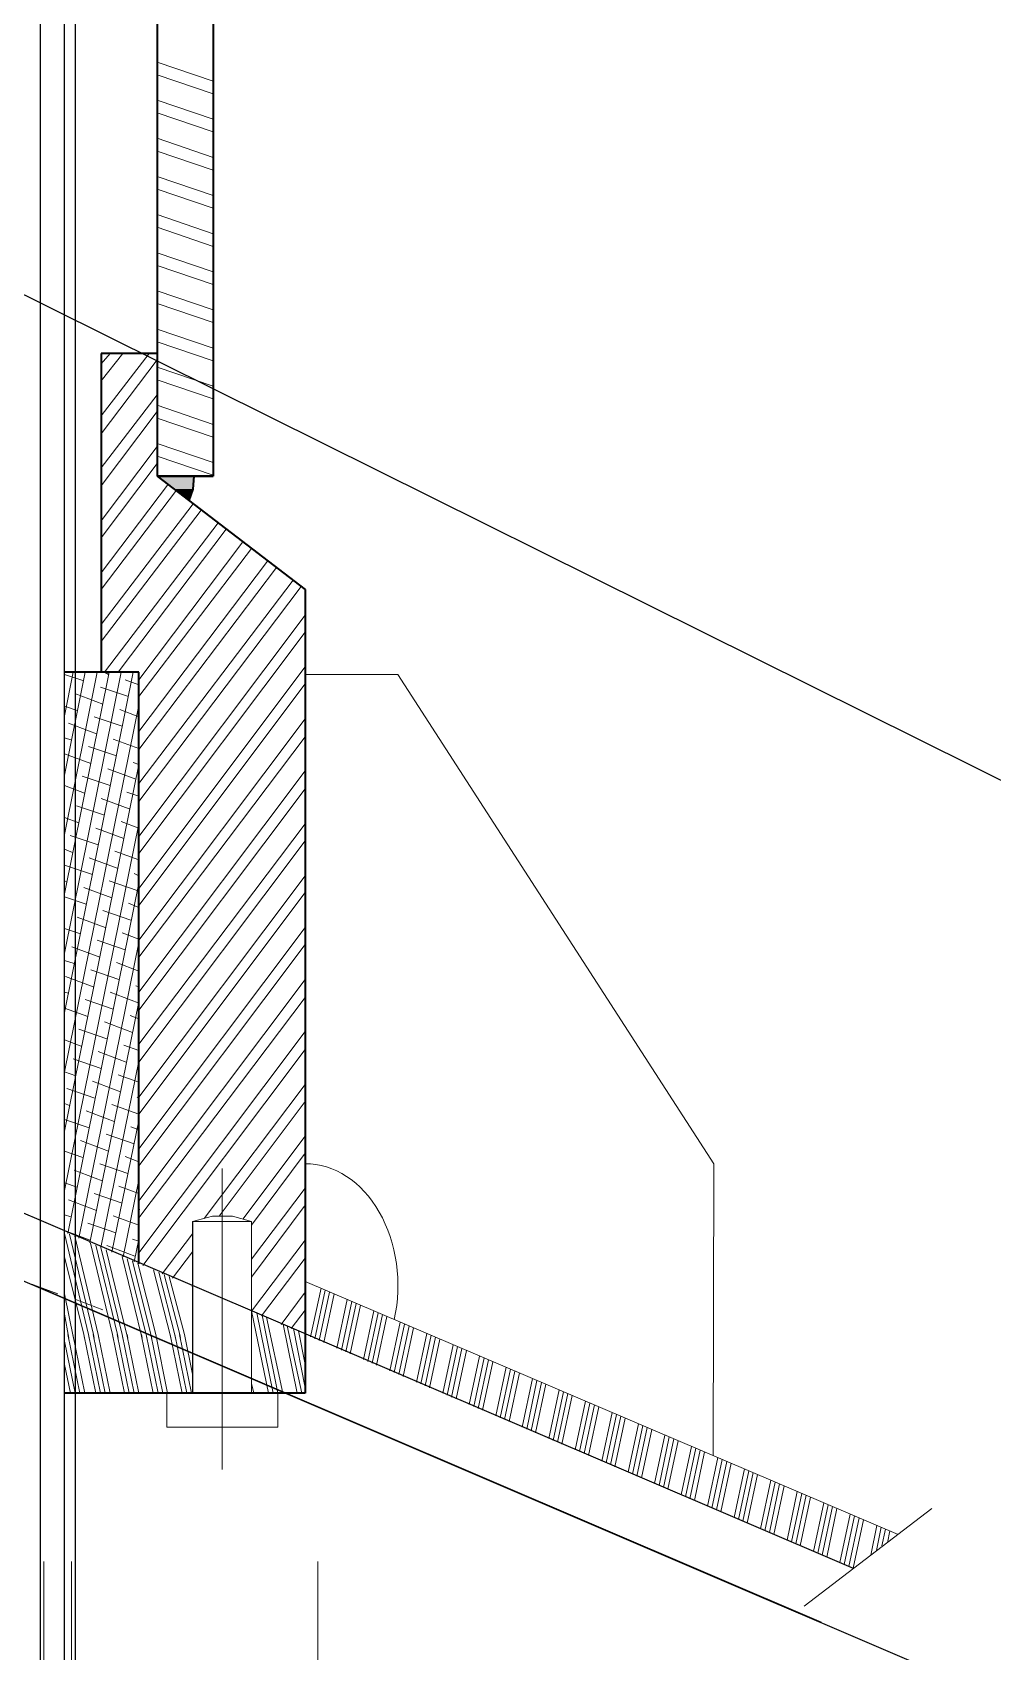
# Model space of a CAD drawing. Header units: inches. Extents: x 11 to 128, y 20 to 108.
# Drawn here: x 20.6713 to 20.8752, y 83.7979 to 84.1418 of the extents above; entities that cross this region are included whole.
import ezdxf

# ---------------------------------------------------------------- set-up
doc = ezdxf.new("R2010")
doc.units = ezdxf.units.IN
doc.header["$MEASUREMENT"] = 0
doc.linetypes.add('DASHEDX2', pattern=[1.5, 1, -0.5])
doc.linetypes.add('HIDDEN2', pattern=[0.1875, 0.125, -0.0625])
for name, color, linetype in [('1', 255, 'Continuous'), ('PDF3_Geometry', 7, 'Continuous'), ('PDF3_Solid Fills', 7, 'Continuous'), ('wl 2', 3, 'Continuous')]:
    doc.layers.add(name, color=color, linetype=linetype)

msp = doc.modelspace()

# ---------------------------------------------------------------- linework, layer by layer
at = {"linetype": 'ByBlock'}
for p, q in [((20.67815, 83.8873), (20.84557, 83.81558)), ((20.67815, 83.8873), (20.84557, 83.81558)), ((20.7053, 83.88923), (20.7053, 83.85278)), ((20.7053, 83.88923), (20.7053, 83.85278)), ((20.67133, 83.87587), (20.83875, 83.80415)), ((20.67133, 83.87587), (20.83875, 83.80415))]:
    msp.add_line(p, q, dxfattribs=at)
msp.add_open_spline([(18.80527, 84.67695), (20.02879, 84.15716), (22.00001, 83.28056), (26.13586, 81.6811), (29.86669, 80.9072), (34.92488, 80.9072), (38.64477, 80.92251), (41.12414, 80.90707)], degree=3, knots=[0, 0, 0, 0, 3.550687, 7.088547, 10.454406, 13.763203, 20.376363, 20.376363, 20.376363, 20.376363])
msp.add_open_spline([(18.80527, 84.67695), (20.02879, 84.15716), (22.00001, 83.28056), (26.13586, 81.6811), (29.86669, 80.9072), (34.92488, 80.9072), (38.64477, 80.92251), (41.12414, 80.90707)], degree=3, knots=[0, 0, 0, 0, 3.550687, 7.088547, 10.454406, 13.763203, 20.376363, 20.376363, 20.376363, 20.376363])
at = {"layer": '1', "linetype": 'ByBlock'}
for p, q in [((20.67303, 81.14277), (20.67303, 85.26631)), ((20.68045, 81.11194), (20.68045, 85.23548)), ((20.67303, 81.14265), (20.67304, 85.03704)), ((20.67815, 81.11975), (20.67816, 85.01414)), ((20.67303, 81.14277), (20.67303, 84.55741)), ((20.67815, 81.11986), (20.67815, 84.53451))]:
    msp.add_line(p, q, dxfattribs=at)
at = {"layer": '1', "linetype": 'ByBlock', "lineweight": 18}
for p, q in [((20.67815, 83.78418), (20.67815, 84.14808)), ((20.67815, 83.78418), (20.67815, 84.14808)), ((20.67303, 83.83637), (20.67303, 83.49844)), ((20.67303, 83.83637), (20.67303, 83.49844)), ((20.67815, 83.80164), (20.67815, 83.82359)), ((20.67815, 83.80163), (20.67815, 83.82358)), ((20.67374, 83.52214), (20.67374, 83.81704)), ((20.67374, 83.52214), (20.67374, 83.81704)), ((20.67965, 83.81704), (20.67965, 83.52214)), ((20.67965, 83.81704), (20.67965, 83.52214)), ((20.73194, 83.81704), (20.73194, 83.52214)), ((20.73194, 83.81704), (20.73194, 83.52214)), ((20.67815, 83.81346), (20.67815, 83.47553)), ((20.67815, 83.81346), (20.67815, 83.47553))]:
    msp.add_line(p, q, dxfattribs=at)
at = {"layer": '1', "linetype": 'HIDDEN2'}
for p, q in [((20.67303, 83.47101), (20.67303, 83.84649)), ((20.67303, 83.47101), (20.67303, 83.84649)), ((20.67815, 83.44811), (20.67815, 83.82359)), ((20.67815, 83.44811), (20.67815, 83.82358))]:
    msp.add_line(p, q, dxfattribs=at)
at = {"layer": 'PDF3_Geometry', "linetype": 'ByBlock', "lineweight": 35}
for p, q in [((20.69784, 84.18858), (20.69784, 84.0475)), ((20.69784, 84.18858), (20.69784, 84.0475)), ((20.70972, 84.1771), (20.70972, 84.0475)), ((20.70972, 84.1771), (20.70972, 84.0475)), ((20.69784, 84.0736), (20.68595, 84.0736)), ((20.68595, 84.0736), (20.68595, 84.00588)), ((20.69784, 84.0736), (20.68595, 84.0736)), ((20.68595, 84.0736), (20.68595, 84.00588)), ((20.69784, 84.0475), (20.72923, 84.02343)), ((20.70972, 84.0475), (20.69784, 84.0475)), ((20.69784, 84.0475), (20.70972, 84.0475)), ((20.69784, 84.0475), (20.72923, 84.02343)), ((20.70972, 84.0475), (20.69784, 84.0475)), ((20.69784, 84.0475), (20.70972, 84.0475)), ((20.70462, 84.04233), (20.70547, 84.0448)), ((20.70462, 84.04233), (20.70547, 84.0448)), ((20.70547, 84.0448), (20.70564, 84.0475)), ((20.70547, 84.0448), (20.70564, 84.0475)), ((20.72923, 84.02343), (20.72923, 83.85278)), ((20.72923, 84.02343), (20.72923, 83.85278)), ((20.69393, 84.00588), (20.67815, 84.00588)), ((20.69393, 84.00588), (20.67815, 84.00588)), ((20.69393, 83.88027), (20.69393, 84.00588)), ((20.69393, 83.88027), (20.69393, 84.00588)), ((20.72923, 83.85278), (20.67803, 83.85278)), ((20.72923, 83.85278), (20.67803, 83.85278))]:
    msp.add_line(p, q, dxfattribs=at)
at = {"layer": 'PDF3_Geometry', "linetype": 'ByBlock', "lineweight": 18}
for p, q in [((20.69784, 84.13548), (20.70972, 84.13143)), ((20.69784, 84.13548), (20.70972, 84.13143)), ((20.69784, 84.13278), (20.70972, 84.12873)), ((20.69784, 84.13278), (20.70972, 84.12873)), ((20.69784, 84.12738), (20.70972, 84.12333)), ((20.69784, 84.12738), (20.70972, 84.12333)), ((20.69784, 84.12468), (20.70972, 84.12063)), ((20.69784, 84.12468), (20.70972, 84.12063)), ((20.69784, 84.10803), (20.69784, 84.12378)), ((20.69784, 84.10803), (20.69784, 84.12378)), ((20.69784, 84.11928), (20.70972, 84.11523)), ((20.69784, 84.11928), (20.70972, 84.11523)), ((20.69784, 84.11658), (20.70972, 84.11253)), ((20.69784, 84.11658), (20.70972, 84.11253)), ((20.69784, 84.11118), (20.70972, 84.10713)), ((20.69784, 84.11118), (20.70972, 84.10713)), ((20.69784, 84.10848), (20.70972, 84.10443)), ((20.69784, 84.10848), (20.70972, 84.10443)), ((20.69784, 84.10308), (20.70972, 84.09903)), ((20.69784, 84.10308), (20.70972, 84.09903)), ((20.69784, 84.10038), (20.70972, 84.09633)), ((20.69784, 84.10038), (20.70972, 84.09633)), ((20.69784, 84.09498), (20.70972, 84.09093)), ((20.69784, 84.09498), (20.70972, 84.09093)), ((20.69784, 84.09228), (20.70972, 84.08823)), ((20.69784, 84.09228), (20.70972, 84.08823)), ((20.69784, 84.08688), (20.70972, 84.08283)), ((20.69784, 84.08688), (20.70972, 84.08283)), ((20.69784, 84.08418), (20.70972, 84.08013)), ((20.69784, 84.08418), (20.70972, 84.08013)), ((20.69784, 84.07878), (20.70972, 84.07473)), ((20.69784, 84.07878), (20.70972, 84.07473)), ((20.69784, 84.07608), (20.70972, 84.07203)), ((20.69784, 84.07608), (20.70972, 84.07203)), ((20.68595, 84.07135), (20.68782, 84.0736)), ((20.68595, 84.06033), (20.69614, 84.0736)), ((20.68595, 84.06775), (20.69054, 84.0736)), ((20.68595, 84.07135), (20.68782, 84.0736)), ((20.68595, 84.06033), (20.69614, 84.0736)), ((20.68595, 84.06775), (20.69054, 84.0736)), ((20.68595, 84.0565), (20.69784, 84.07225)), ((20.68595, 84.0565), (20.69784, 84.07225)), ((20.69784, 84.07068), (20.70972, 84.06663)), ((20.69784, 84.07068), (20.70972, 84.06663)), ((20.69784, 84.06798), (20.70972, 84.06393)), ((20.69784, 84.06798), (20.70972, 84.06393)), ((20.68595, 84.0493), (20.69784, 84.06483)), ((20.68595, 84.0493), (20.69784, 84.06483)), ((20.69784, 84.06258), (20.70972, 84.05853)), ((20.69784, 84.06258), (20.70972, 84.05853)), ((20.68595, 84.04548), (20.69784, 84.06123)), ((20.68595, 84.04548), (20.69784, 84.06123)), ((20.69784, 84.05988), (20.70972, 84.05583)), ((20.69784, 84.05988), (20.70972, 84.05583)), ((20.68595, 84.03805), (20.69784, 84.0538)), ((20.68595, 84.03805), (20.69784, 84.0538)), ((20.69784, 84.05448), (20.70972, 84.05043)), ((20.69784, 84.05448), (20.70972, 84.05043)), ((20.69784, 84.05178), (20.70972, 84.04773)), ((20.69784, 84.05178), (20.70972, 84.04773)), ((20.68595, 84.03445), (20.69784, 84.0502)), ((20.68595, 84.03445), (20.69784, 84.0502)), ((20.68595, 84.02703), (20.70021, 84.04593)), ((20.68595, 84.02703), (20.70021, 84.04593)), ((20.68595, 84.02343), (20.70191, 84.04458)), ((20.68595, 84.02343), (20.70191, 84.04458)), ((20.68595, 84.016), (20.70547, 84.04165)), ((20.68595, 84.016), (20.70547, 84.04165)), ((20.68595, 84.0124), (20.70717, 84.0403)), ((20.68595, 84.0124), (20.70717, 84.0403)), ((20.68663, 84.00588), (20.71073, 84.0376)), ((20.68663, 84.00588), (20.71073, 84.0376)), ((20.68952, 84.00588), (20.71243, 84.03625)), ((20.68952, 84.00588), (20.71243, 84.03625)), ((20.69393, 84.0043), (20.716, 84.03355)), ((20.69393, 84.0043), (20.716, 84.03355)), ((20.69393, 84.0007), (20.71786, 84.0322)), ((20.69393, 84.0007), (20.71786, 84.0322)), ((20.69393, 83.99328), (20.72126, 84.0295)), ((20.69393, 83.99328), (20.72126, 84.0295)), ((20.69393, 83.98945), (20.72312, 84.02815)), ((20.69393, 83.98945), (20.72312, 84.02815)), ((20.69393, 83.98225), (20.72669, 84.02545)), ((20.69393, 83.98225), (20.72669, 84.02545)), ((20.69393, 83.97843), (20.72838, 84.0241)), ((20.69393, 83.97843), (20.72838, 84.0241)), ((20.69393, 83.971), (20.72923, 84.01803)), ((20.69393, 83.971), (20.72923, 84.01803)), ((20.69393, 83.9674), (20.72923, 84.01443)), ((20.69393, 83.9674), (20.72923, 84.01443)), ((20.69393, 83.95998), (20.72923, 84.007)), ((20.69393, 83.95998), (20.72923, 84.007)), ((20.67815, 83.99665), (20.68001, 84.00588)), ((20.67815, 83.98405), (20.68256, 84.00588)), ((20.67815, 83.97145), (20.68511, 84.00588)), ((20.67815, 83.95885), (20.68765, 84.00588)), ((20.67815, 83.94625), (20.6902, 84.00588)), ((20.67815, 83.93365), (20.69274, 84.00588)), ((20.67815, 83.99665), (20.68001, 84.00588)), ((20.67815, 83.98405), (20.68256, 84.00588)), ((20.67815, 83.97145), (20.68511, 84.00588)), ((20.67815, 83.95885), (20.68765, 84.00588)), ((20.67815, 83.94625), (20.6902, 84.00588)), ((20.67815, 83.93365), (20.69274, 84.00588)), ((20.68222, 84.00408), (20.67815, 84.00543)), ((20.68222, 84.00408), (20.67815, 84.00543)), ((20.68748, 84.00543), (20.68663, 84.00588)), ((20.68748, 84.00543), (20.68663, 84.00588)), ((20.69393, 84.00318), (20.69105, 84.0043)), ((20.69393, 84.00318), (20.69105, 84.0043)), ((20.69393, 83.95638), (20.72923, 84.0034)), ((20.69393, 83.95638), (20.72923, 84.0034)), ((20.72923, 84.00543), (20.74892, 84.00543)), ((20.72923, 84.00543), (20.74892, 84.00543)), ((20.74892, 84.00543), (20.81596, 83.90148)), ((20.74892, 84.00543), (20.81596, 83.90148)), ((20.67815, 84.00273), (20.67815, 83.88607)), ((20.67815, 84.00273), (20.67815, 83.88607)), ((20.68629, 83.99913), (20.68035, 84.00138)), ((20.68629, 83.99913), (20.68035, 84.00138)), ((20.69173, 84.0007), (20.68579, 84.00273)), ((20.69173, 84.0007), (20.68579, 84.00273)), ((20.67815, 83.92105), (20.69393, 83.9989)), ((20.67815, 83.92105), (20.69393, 83.9989)), ((20.68086, 83.99778), (20.67815, 83.99868)), ((20.68086, 83.99778), (20.67815, 83.99868)), ((20.69393, 83.99643), (20.68986, 83.998)), ((20.69393, 83.99643), (20.68986, 83.998)), ((20.68494, 83.99283), (20.679, 83.99508)), ((20.68494, 83.99283), (20.679, 83.99508)), ((20.69037, 83.9944), (20.68443, 83.99643)), ((20.69037, 83.9944), (20.68443, 83.99643)), ((20.69393, 83.94895), (20.72923, 83.99598)), ((20.69393, 83.94895), (20.72923, 83.99598)), ((20.67968, 83.99148), (20.67815, 83.99193)), ((20.67968, 83.99148), (20.67815, 83.99193)), ((20.68918, 83.9881), (20.68324, 83.99013)), ((20.68918, 83.9881), (20.68324, 83.99013)), ((20.69393, 83.98968), (20.6885, 83.9917)), ((20.69393, 83.98968), (20.6885, 83.9917)), ((20.69393, 83.94535), (20.72923, 83.99215)), ((20.69393, 83.94535), (20.72923, 83.99215)), ((20.68375, 83.98653), (20.67815, 83.98855)), ((20.68375, 83.98653), (20.67815, 83.98855)), ((20.67815, 83.90845), (20.69393, 83.9863)), ((20.67815, 83.90845), (20.69393, 83.9863)), ((20.69393, 83.9863), (20.69274, 83.98675)), ((20.69393, 83.9863), (20.69274, 83.98675)), ((20.67832, 83.98518), (20.67815, 83.98518)), ((20.67832, 83.98518), (20.67815, 83.98518)), ((20.68782, 83.9818), (20.68188, 83.98383)), ((20.68782, 83.9818), (20.68188, 83.98383)), ((20.69325, 83.98315), (20.68731, 83.9854)), ((20.69325, 83.98315), (20.68731, 83.9854)), ((20.69393, 83.93793), (20.72923, 83.98495)), ((20.69393, 83.93793), (20.72923, 83.98495)), ((20.68239, 83.98023), (20.67815, 83.9818)), ((20.68239, 83.98023), (20.67815, 83.9818)), ((20.69393, 83.97955), (20.69139, 83.98045)), ((20.69393, 83.97955), (20.69139, 83.98045)), ((20.69393, 83.9341), (20.72923, 83.98113)), ((20.69393, 83.9341), (20.72923, 83.98113)), ((20.68663, 83.9755), (20.68069, 83.97753)), ((20.68663, 83.9755), (20.68069, 83.97753)), ((20.6919, 83.97685), (20.68595, 83.9791)), ((20.6919, 83.97685), (20.68595, 83.9791)), ((20.6812, 83.97393), (20.67815, 83.97505)), ((20.6812, 83.97393), (20.67815, 83.97505)), ((20.67815, 83.89585), (20.69393, 83.9737)), ((20.67815, 83.89585), (20.69393, 83.9737)), ((20.69071, 83.97055), (20.68477, 83.9728)), ((20.69071, 83.97055), (20.68477, 83.9728)), ((20.69393, 83.9728), (20.6902, 83.97415)), ((20.69393, 83.9728), (20.6902, 83.97415)), ((20.69393, 83.9269), (20.72923, 83.9737)), ((20.69393, 83.9269), (20.72923, 83.9737)), ((20.68528, 83.9692), (20.67934, 83.97123)), ((20.68528, 83.9692), (20.67934, 83.97123)), ((20.69393, 83.92308), (20.72923, 83.9701)), ((20.69393, 83.92308), (20.72923, 83.9701)), ((20.67985, 83.96763), (20.67815, 83.9683)), ((20.67985, 83.96763), (20.67815, 83.9683)), ((20.68935, 83.96425), (20.68341, 83.9665)), ((20.68935, 83.96425), (20.68341, 83.9665)), ((20.69393, 83.96605), (20.68884, 83.96785)), ((20.69393, 83.96605), (20.68884, 83.96785)), ((20.68409, 83.9629), (20.67815, 83.96493)), ((20.68409, 83.9629), (20.67815, 83.96493)), ((20.69393, 83.96268), (20.69291, 83.96313)), ((20.69393, 83.96268), (20.69291, 83.96313)), ((20.69393, 83.91565), (20.72923, 83.96268)), ((20.69393, 83.91565), (20.72923, 83.96268)), ((20.67866, 83.96133), (20.67815, 83.96155)), ((20.67866, 83.96133), (20.67815, 83.96155)), ((20.67885, 83.88671), (20.69393, 83.9611)), ((20.67885, 83.88671), (20.69393, 83.9611)), ((20.68816, 83.95795), (20.68222, 83.9602)), ((20.68816, 83.95795), (20.68222, 83.9602)), ((20.69359, 83.95953), (20.68765, 83.96155)), ((20.69359, 83.95953), (20.68765, 83.96155)), ((20.69393, 83.91205), (20.72923, 83.95908)), ((20.69393, 83.91205), (20.72923, 83.95908)), ((20.68273, 83.9566), (20.67815, 83.95818)), ((20.68273, 83.9566), (20.67815, 83.95818)), ((20.69223, 83.95323), (20.68629, 83.95525)), ((20.69223, 83.95323), (20.68629, 83.95525)), ((20.69393, 83.95593), (20.69173, 83.95683)), ((20.69393, 83.95593), (20.69173, 83.95683)), ((20.6868, 83.95165), (20.68086, 83.9539)), ((20.6868, 83.95165), (20.68086, 83.9539)), ((20.68154, 83.9503), (20.67815, 83.95143)), ((20.68154, 83.9503), (20.67815, 83.95143)), ((20.6812, 83.8857), (20.69393, 83.9485)), ((20.6812, 83.8857), (20.69393, 83.9485)), ((20.69105, 83.94693), (20.68511, 83.94895)), ((20.69105, 83.94693), (20.68511, 83.94895)), ((20.69393, 83.94918), (20.69037, 83.95053)), ((20.69393, 83.94918), (20.69037, 83.95053)), ((20.69393, 83.90463), (20.72923, 83.95165)), ((20.69393, 83.90463), (20.72923, 83.95165)), ((20.68562, 83.94535), (20.67968, 83.9476)), ((20.68562, 83.94535), (20.67968, 83.9476)), ((20.69393, 83.90103), (20.72923, 83.94805)), ((20.69393, 83.90103), (20.72923, 83.94805)), ((20.68018, 83.944), (20.67815, 83.94468)), ((20.68018, 83.944), (20.67815, 83.94468)), ((20.68969, 83.94063), (20.68375, 83.94265)), ((20.68969, 83.94063), (20.68375, 83.94265)), ((20.69393, 83.94243), (20.68918, 83.94423)), ((20.69393, 83.94243), (20.68918, 83.94423)), ((20.68426, 83.93905), (20.67832, 83.9413)), ((20.68426, 83.93905), (20.67832, 83.9413)), ((20.69393, 83.93905), (20.69325, 83.93928)), ((20.69393, 83.93905), (20.69325, 83.93928)), ((20.69393, 83.8936), (20.72923, 83.94063)), ((20.69393, 83.8936), (20.72923, 83.94063)), ((20.679, 83.9377), (20.67815, 83.93793)), ((20.679, 83.9377), (20.67815, 83.93793)), ((20.6885, 83.93433), (20.68256, 83.93635)), ((20.6885, 83.93433), (20.68256, 83.93635)), ((20.68351, 83.88472), (20.69393, 83.9359)), ((20.68351, 83.88472), (20.69393, 83.9359)), ((20.69376, 83.93568), (20.68782, 83.93793)), ((20.69376, 83.93568), (20.68782, 83.93793)), ((20.69393, 83.89), (20.72923, 83.9368)), ((20.69393, 83.89), (20.72923, 83.9368)), ((20.68307, 83.93275), (20.67815, 83.93455)), ((20.68307, 83.93275), (20.67815, 83.93455)), ((20.69257, 83.92938), (20.68663, 83.93163)), ((20.69257, 83.92938), (20.68663, 83.93163)), ((20.69393, 83.9323), (20.69206, 83.93298)), ((20.69393, 83.9323), (20.69206, 83.93298)), ((20.68171, 83.92645), (20.67815, 83.9278)), ((20.68171, 83.92645), (20.67815, 83.9278)), ((20.68714, 83.92803), (20.6812, 83.93005)), ((20.68714, 83.92803), (20.6812, 83.93005)), ((20.69393, 83.88258), (20.72923, 83.9296)), ((20.69393, 83.88258), (20.72923, 83.9296)), ((20.69122, 83.92308), (20.68528, 83.92533)), ((20.69122, 83.92308), (20.68528, 83.92533)), ((20.69393, 83.92555), (20.69071, 83.92668)), ((20.69393, 83.92555), (20.69071, 83.92668)), ((20.6948, 83.8799), (20.72923, 83.92578)), ((20.6948, 83.8799), (20.72923, 83.92578)), ((20.68052, 83.92015), (20.67815, 83.92105)), ((20.68052, 83.92015), (20.67815, 83.92105)), ((20.68595, 83.92173), (20.68001, 83.92375)), ((20.68595, 83.92173), (20.68001, 83.92375)), ((20.68586, 83.88372), (20.69393, 83.9233)), ((20.68586, 83.88372), (20.69393, 83.9233)), ((20.6846, 83.91543), (20.67866, 83.91745)), ((20.6846, 83.91543), (20.67866, 83.91745)), ((20.69003, 83.91678), (20.68409, 83.91903)), ((20.69003, 83.91678), (20.68409, 83.91903)), ((20.69393, 83.9188), (20.68952, 83.92038)), ((20.69393, 83.9188), (20.68952, 83.92038)), ((20.70776, 83.88988), (20.72923, 83.91835)), ((20.70776, 83.88988), (20.72923, 83.91835)), ((20.67917, 83.91385), (20.67815, 83.9143)), ((20.67917, 83.91385), (20.67815, 83.9143)), ((20.68816, 83.91408), (20.69393, 83.91205)), ((20.68816, 83.91408), (20.69393, 83.91205)), ((20.69393, 83.91543), (20.69359, 83.91565)), ((20.69393, 83.91543), (20.69359, 83.91565)), ((20.71098, 83.89036), (20.72923, 83.91475)), ((20.71098, 83.89035), (20.72923, 83.91475)), ((20.68341, 83.90913), (20.67815, 83.91093)), ((20.68341, 83.90913), (20.67815, 83.91093)), ((20.68867, 83.91048), (20.68273, 83.91273)), ((20.68867, 83.91048), (20.68273, 83.91273)), ((20.68821, 83.88271), (20.69393, 83.9107)), ((20.68821, 83.88271), (20.69393, 83.9107)), ((20.69291, 83.90575), (20.68697, 83.90778)), ((20.69291, 83.90575), (20.68697, 83.90778)), ((20.69393, 83.90868), (20.69223, 83.90935)), ((20.69393, 83.90868), (20.69223, 83.90935)), ((20.71597, 83.88975), (20.72923, 83.90733)), ((20.71597, 83.88975), (20.72923, 83.90733)), ((20.68205, 83.90283), (20.67815, 83.90418)), ((20.68205, 83.90283), (20.67815, 83.90418)), ((20.68748, 83.90418), (20.68154, 83.90643)), ((20.68748, 83.90418), (20.68154, 83.90643)), ((20.71786, 83.88846), (20.72923, 83.90373)), ((20.71786, 83.88846), (20.72923, 83.90373)), ((20.69156, 83.89945), (20.68562, 83.90148)), ((20.69156, 83.89945), (20.68562, 83.90148)), ((20.69393, 83.90193), (20.69105, 83.90305)), ((20.69393, 83.90193), (20.69105, 83.90305)), ((20.71158, 83.90048), (20.71158, 83.83658)), ((20.71158, 83.90048), (20.71158, 83.83658)), ((20.81596, 83.90148), (20.81587, 83.8395)), ((20.81596, 83.90148), (20.81587, 83.8395)), ((20.68086, 83.89653), (20.67815, 83.89743)), ((20.68086, 83.89653), (20.67815, 83.89743)), ((20.68612, 83.89788), (20.68018, 83.90013)), ((20.68612, 83.89788), (20.68018, 83.90013)), ((20.69057, 83.88171), (20.69393, 83.8981)), ((20.69057, 83.88171), (20.69393, 83.8981)), ((20.68494, 83.89158), (20.679, 83.89383)), ((20.68494, 83.89158), (20.679, 83.89383)), ((20.69037, 83.89315), (20.68443, 83.89518)), ((20.69037, 83.89315), (20.68443, 83.89518)), ((20.69393, 83.89518), (20.68969, 83.89675)), ((20.69393, 83.89518), (20.68969, 83.89675)), ((20.71786, 83.88123), (20.72923, 83.8963)), ((20.71786, 83.88123), (20.72923, 83.8963)), ((20.67951, 83.89023), (20.67815, 83.89068)), ((20.67951, 83.89023), (20.67815, 83.89068)), ((20.69393, 83.88843), (20.6885, 83.89045)), ((20.69393, 83.88843), (20.6885, 83.89045)), ((20.69393, 83.8918), (20.6941, 83.8918)), ((20.69393, 83.8918), (20.6941, 83.8918)), ((20.70955, 83.89036), (20.7053, 83.88923)), ((20.70955, 83.89035), (20.7053, 83.88923)), ((20.71379, 83.89036), (20.70955, 83.89036)), ((20.71379, 83.89035), (20.70955, 83.89035)), ((20.71786, 83.88923), (20.71379, 83.89036)), ((20.71786, 83.88923), (20.71379, 83.89035)), ((20.71786, 83.8774), (20.72923, 83.8927)), ((20.71786, 83.8774), (20.72923, 83.8927)), ((20.68358, 83.88528), (20.67815, 83.8873)), ((20.68358, 83.88528), (20.67815, 83.8873)), ((20.68324, 83.86521), (20.67815, 83.88668)), ((20.68324, 83.86521), (20.67815, 83.88668)), ((20.68428, 83.86521), (20.67919, 83.88656)), ((20.68428, 83.86521), (20.67919, 83.88656)), ((20.68901, 83.88685), (20.68307, 83.88888)), ((20.68901, 83.88685), (20.68307, 83.88888)), ((20.69891, 83.87815), (20.7053, 83.88663)), ((20.69891, 83.87815), (20.7053, 83.88663)), ((20.71786, 83.88923), (20.7053, 83.88923)), ((20.71786, 83.88923), (20.7053, 83.88923)), ((20.71786, 83.85278), (20.71786, 83.88923)), ((20.71786, 83.85278), (20.71786, 83.88923)), ((20.68528, 83.86521), (20.68031, 83.88609)), ((20.68528, 83.86521), (20.68031, 83.88609)), ((20.68833, 83.86521), (20.68365, 83.88466)), ((20.68833, 83.86521), (20.68365, 83.88466)), ((20.68937, 83.86521), (20.68477, 83.88418)), ((20.68937, 83.86521), (20.68477, 83.88418)), ((20.69039, 83.86521), (20.68588, 83.88371)), ((20.69039, 83.86521), (20.68588, 83.88371)), ((20.69148, 83.86485), (20.687, 83.88323)), ((20.69148, 83.86485), (20.687, 83.88323)), ((20.69308, 83.8819), (20.68714, 83.88415)), ((20.69308, 83.8819), (20.68714, 83.88415)), ((20.69393, 83.88505), (20.69257, 83.8855)), ((20.69393, 83.88505), (20.69257, 83.8855)), ((20.69294, 83.8807), (20.69393, 83.8855)), ((20.69294, 83.8807), (20.69393, 83.8855)), ((20.71786, 83.8702), (20.72923, 83.88528)), ((20.71786, 83.8702), (20.72923, 83.88528)), ((20.68222, 83.86521), (20.67815, 83.8817)), ((20.68222, 83.86521), (20.67815, 83.8817)), ((20.69444, 83.86521), (20.69035, 83.8818)), ((20.69444, 83.86521), (20.69035, 83.8818)), ((20.69548, 83.86521), (20.69146, 83.88133)), ((20.69548, 83.86521), (20.69146, 83.88133)), ((20.6965, 83.86521), (20.69258, 83.88085)), ((20.6965, 83.86521), (20.69258, 83.88085)), ((20.69752, 83.86521), (20.69369, 83.88037)), ((20.69752, 83.86521), (20.69369, 83.88037)), ((20.70109, 83.87722), (20.7053, 83.8828)), ((20.70109, 83.87722), (20.7053, 83.8828)), ((20.71996, 83.86917), (20.72923, 83.88145)), ((20.71996, 83.86917), (20.72923, 83.88145)), ((20.70065, 83.86485), (20.69704, 83.87895)), ((20.70065, 83.86485), (20.69704, 83.87894)), ((20.70166, 83.86485), (20.69816, 83.87847)), ((20.70166, 83.86485), (20.69816, 83.87847)), ((20.70261, 83.86521), (20.69927, 83.87799)), ((20.70261, 83.86521), (20.69927, 83.87799)), ((20.7036, 83.86521), (20.70039, 83.87752)), ((20.7036, 83.86521), (20.70039, 83.87752)), ((20.72923, 83.87648), (20.85509, 83.82277)), ((20.72923, 83.87648), (20.85509, 83.82277)), ((20.67676, 83.87385), (20.67133, 83.87587)), ((20.67676, 83.87385), (20.67133, 83.87587)), ((20.68007, 83.86448), (20.67815, 83.87386)), ((20.68007, 83.86448), (20.67815, 83.87386)), ((20.68626, 83.87047), (20.68032, 83.87272)), ((20.68626, 83.87047), (20.68032, 83.87272)), ((20.7052, 83.87547), (20.7053, 83.8756)), ((20.7052, 83.87547), (20.7053, 83.8756)), ((20.72417, 83.86737), (20.72923, 83.87425)), ((20.72417, 83.86737), (20.72923, 83.87425)), ((20.73036, 83.86473), (20.73261, 83.87504)), ((20.73036, 83.86473), (20.73261, 83.87504)), ((20.7313, 83.86433), (20.73349, 83.87465)), ((20.7313, 83.86433), (20.73349, 83.87465)), ((20.73223, 83.86393), (20.73442, 83.87425)), ((20.73223, 83.86393), (20.73442, 83.87425)), ((20.73317, 83.86353), (20.73536, 83.87385)), ((20.73317, 83.86353), (20.73536, 83.87385)), ((20.67905, 83.86448), (20.67815, 83.86952)), ((20.67905, 83.86448), (20.67815, 83.86952)), ((20.72143, 83.85278), (20.71786, 83.87029)), ((20.72143, 83.85278), (20.71786, 83.87029)), ((20.72244, 83.85278), (20.71894, 83.86983)), ((20.72244, 83.85278), (20.71894, 83.86983)), ((20.72009, 83.86933), (20.72346, 83.85278)), ((20.72009, 83.86933), (20.72346, 83.85278)), ((20.72626, 83.86648), (20.72923, 83.87043)), ((20.72626, 83.86648), (20.72923, 83.87043)), ((20.73598, 83.86233), (20.73817, 83.87265)), ((20.73598, 83.86233), (20.73817, 83.87265)), ((20.73692, 83.86193), (20.73911, 83.87225)), ((20.73692, 83.86193), (20.73911, 83.87225)), ((20.73785, 83.86153), (20.74004, 83.87185)), ((20.73785, 83.86153), (20.74004, 83.87185)), ((20.73879, 83.86113), (20.74098, 83.87145)), ((20.73879, 83.86113), (20.74098, 83.87145)), ((20.7416, 83.85993), (20.74379, 83.87025)), ((20.7416, 83.85993), (20.74379, 83.87025)), ((20.74254, 83.85953), (20.74473, 83.86985)), ((20.74254, 83.85953), (20.74473, 83.86985)), ((20.74347, 83.85914), (20.74566, 83.86945)), ((20.74347, 83.85913), (20.74566, 83.86945)), ((20.72448, 83.85278), (20.72103, 83.86893)), ((20.72448, 83.85278), (20.72103, 83.86893)), ((20.72754, 83.85278), (20.72453, 83.86743)), ((20.72754, 83.85278), (20.72453, 83.86743)), ((20.72855, 83.85278), (20.72543, 83.86705)), ((20.72855, 83.85278), (20.72543, 83.86705)), ((20.72923, 83.85391), (20.72675, 83.86648)), ((20.72923, 83.8539), (20.72675, 83.86648)), ((20.72923, 83.85886), (20.72781, 83.86603)), ((20.72923, 83.85885), (20.72781, 83.86603)), ((20.74441, 83.85874), (20.7466, 83.86905)), ((20.74441, 83.85874), (20.7466, 83.86905)), ((20.74722, 83.85754), (20.74941, 83.86786)), ((20.74722, 83.85754), (20.74941, 83.86786)), ((20.74816, 83.85714), (20.75034, 83.86746)), ((20.74816, 83.85714), (20.75034, 83.86746)), ((20.74909, 83.85674), (20.75128, 83.86706)), ((20.74909, 83.85674), (20.75128, 83.86706)), ((20.75003, 83.85634), (20.75222, 83.86666)), ((20.75003, 83.85634), (20.75222, 83.86666)), ((20.68041, 83.85278), (20.67815, 83.86382)), ((20.68041, 83.85278), (20.67815, 83.86382)), ((20.68143, 83.85278), (20.67888, 83.86521)), ((20.68143, 83.85278), (20.67888, 83.86521)), ((20.68244, 83.85278), (20.6799, 83.86521)), ((20.68244, 83.85278), (20.6799, 83.86521)), ((20.68477, 83.85278), (20.68222, 83.86521)), ((20.68477, 83.85278), (20.68222, 83.86521)), ((20.68239, 83.86448), (20.68224, 83.86521)), ((20.68239, 83.86448), (20.68224, 83.86521)), ((20.68579, 83.85278), (20.68324, 83.86521)), ((20.68579, 83.85278), (20.68324, 83.86521)), ((20.68341, 83.86448), (20.68326, 83.86521)), ((20.68341, 83.86448), (20.68326, 83.86521)), ((20.6868, 83.85278), (20.68426, 83.86521)), ((20.6868, 83.85278), (20.68426, 83.86521)), ((20.68443, 83.86448), (20.68428, 83.86521)), ((20.68443, 83.86448), (20.68428, 83.86521)), ((20.68782, 83.85278), (20.68528, 83.86521)), ((20.68782, 83.85278), (20.68528, 83.86521)), ((20.68545, 83.86448), (20.6853, 83.86521)), ((20.68545, 83.86448), (20.6853, 83.86521)), ((20.69088, 83.85278), (20.68833, 83.86521)), ((20.69088, 83.85278), (20.68833, 83.86521)), ((20.6885, 83.86448), (20.68835, 83.86521)), ((20.6885, 83.86448), (20.68835, 83.86521)), ((20.6919, 83.85278), (20.68935, 83.86521)), ((20.6919, 83.85278), (20.68935, 83.86521)), ((20.68952, 83.86448), (20.68937, 83.86521)), ((20.68952, 83.86448), (20.68937, 83.86521)), ((20.69291, 83.85278), (20.69037, 83.86521)), ((20.69291, 83.85278), (20.69037, 83.86521)), ((20.69054, 83.86448), (20.69039, 83.86521)), ((20.69054, 83.86448), (20.69039, 83.86521)), ((20.69393, 83.85278), (20.69139, 83.86521)), ((20.69393, 83.85278), (20.69139, 83.86521)), ((20.69156, 83.86448), (20.69141, 83.86521)), ((20.69156, 83.86448), (20.69141, 83.86521)), ((20.69699, 83.85278), (20.69444, 83.86521)), ((20.69699, 83.85278), (20.69444, 83.86521)), ((20.69461, 83.86448), (20.69446, 83.86521)), ((20.69461, 83.86448), (20.69446, 83.86521)), ((20.69801, 83.85278), (20.69546, 83.86521)), ((20.69801, 83.85278), (20.69546, 83.86521)), ((20.69563, 83.86448), (20.69548, 83.86521)), ((20.69563, 83.86448), (20.69548, 83.86521)), ((20.69902, 83.85278), (20.69648, 83.86521)), ((20.69902, 83.85278), (20.69648, 83.86521)), ((20.69665, 83.86448), (20.6965, 83.86521)), ((20.69665, 83.86448), (20.6965, 83.86521)), ((20.70004, 83.85278), (20.6975, 83.86521)), ((20.70004, 83.85278), (20.6975, 83.86521)), ((20.69767, 83.86448), (20.69752, 83.86521)), ((20.69767, 83.86448), (20.69752, 83.86521)), ((20.69838, 83.86403), (20.69848, 83.86417)), ((20.69838, 83.86403), (20.69848, 83.86417)), ((20.7031, 83.85278), (20.70055, 83.86521)), ((20.7031, 83.85278), (20.70055, 83.86521)), ((20.70072, 83.86448), (20.70057, 83.86521)), ((20.70072, 83.86448), (20.70057, 83.86521)), ((20.70412, 83.85278), (20.70157, 83.86521)), ((20.70412, 83.85278), (20.70157, 83.86521)), ((20.70174, 83.86448), (20.70159, 83.86521)), ((20.70174, 83.86448), (20.70159, 83.86521)), ((20.70513, 83.85278), (20.70259, 83.86521)), ((20.70513, 83.85278), (20.70259, 83.86521)), ((20.70276, 83.86448), (20.70261, 83.86521)), ((20.70276, 83.86448), (20.70261, 83.86521)), ((20.7053, 83.85683), (20.7036, 83.86521)), ((20.7053, 83.85683), (20.7036, 83.86521)), ((20.75284, 83.85514), (20.75503, 83.86546)), ((20.75284, 83.85514), (20.75503, 83.86546)), ((20.75378, 83.85474), (20.75596, 83.86506)), ((20.75378, 83.85474), (20.75596, 83.86506)), ((20.75471, 83.85434), (20.7569, 83.86466)), ((20.75471, 83.85434), (20.7569, 83.86466)), ((20.75565, 83.85394), (20.75784, 83.86426)), ((20.75565, 83.85394), (20.75784, 83.86426)), ((20.75846, 83.85274), (20.76065, 83.86306)), ((20.75846, 83.85274), (20.76065, 83.86306)), ((20.7594, 83.85234), (20.76158, 83.86266)), ((20.7594, 83.85234), (20.76158, 83.86266)), ((20.76033, 83.85194), (20.76252, 83.86226)), ((20.76033, 83.85194), (20.76252, 83.86226)), ((20.76127, 83.85154), (20.76346, 83.86186)), ((20.76127, 83.85154), (20.76346, 83.86186)), ((20.76408, 83.85034), (20.76627, 83.86066)), ((20.76408, 83.85034), (20.76627, 83.86066)), ((20.76502, 83.84994), (20.7672, 83.86026)), ((20.76502, 83.84994), (20.7672, 83.86026)), ((20.76595, 83.84954), (20.76814, 83.85986)), ((20.76595, 83.84954), (20.76814, 83.85986)), ((20.76689, 83.84914), (20.76908, 83.85946)), ((20.76689, 83.84914), (20.76908, 83.85946)), ((20.67939, 83.85278), (20.67815, 83.85884)), ((20.67939, 83.85278), (20.67815, 83.85884)), ((20.7697, 83.84795), (20.77189, 83.85827)), ((20.7697, 83.84795), (20.77189, 83.85826)), ((20.77064, 83.84755), (20.77282, 83.85787)), ((20.77064, 83.84755), (20.77282, 83.85786)), ((20.77157, 83.84715), (20.77376, 83.85747)), ((20.77157, 83.84715), (20.77376, 83.85747)), ((20.77251, 83.84675), (20.7747, 83.85707)), ((20.77251, 83.84675), (20.7747, 83.85707)), ((20.77532, 83.84555), (20.77751, 83.85587)), ((20.77532, 83.84555), (20.77751, 83.85587)), ((20.69987, 83.84558), (20.69987, 83.85278)), ((20.69987, 83.84558), (20.69987, 83.85278)), ((20.71837, 83.85278), (20.71786, 83.85481)), ((20.71837, 83.85278), (20.71786, 83.8548)), ((20.72346, 83.85278), (20.72346, 83.84558)), ((20.72346, 83.85278), (20.72346, 83.84558)), ((20.77626, 83.84515), (20.77844, 83.85547)), ((20.77626, 83.84515), (20.77844, 83.85547)), ((20.77719, 83.84475), (20.77938, 83.85507)), ((20.77719, 83.84475), (20.77938, 83.85507)), ((20.77813, 83.84435), (20.78032, 83.85467)), ((20.77813, 83.84435), (20.78032, 83.85467)), ((20.78094, 83.84315), (20.78313, 83.85347)), ((20.78094, 83.84315), (20.78313, 83.85347)), ((20.78188, 83.84275), (20.78406, 83.85307)), ((20.78188, 83.84275), (20.78406, 83.85307)), ((20.78281, 83.84235), (20.785, 83.85267)), ((20.78281, 83.84235), (20.785, 83.85267)), ((20.78375, 83.84195), (20.78594, 83.85227)), ((20.78375, 83.84195), (20.78594, 83.85227)), ((20.78656, 83.84075), (20.78875, 83.85107)), ((20.78656, 83.84075), (20.78875, 83.85107)), ((20.7875, 83.84035), (20.78968, 83.85067)), ((20.7875, 83.84035), (20.78968, 83.85067)), ((20.78843, 83.83995), (20.79062, 83.85027)), ((20.78843, 83.83995), (20.79062, 83.85027)), ((20.78937, 83.83955), (20.79156, 83.84987)), ((20.78937, 83.83955), (20.79156, 83.84987)), ((20.79218, 83.83836), (20.79437, 83.84867)), ((20.79218, 83.83835), (20.79437, 83.84867)), ((20.72346, 83.84558), (20.69987, 83.84558)), ((20.72346, 83.84558), (20.69987, 83.84558)), ((20.79311, 83.83796), (20.7953, 83.84827)), ((20.79311, 83.83796), (20.7953, 83.84827)), ((20.79405, 83.83756), (20.79624, 83.84788)), ((20.79405, 83.83756), (20.79624, 83.84787)), ((20.79499, 83.83716), (20.79718, 83.84748)), ((20.79499, 83.83716), (20.79718, 83.84747)), ((20.7978, 83.83596), (20.79999, 83.84628)), ((20.7978, 83.83596), (20.79999, 83.84628)), ((20.79873, 83.83556), (20.80092, 83.84588)), ((20.79873, 83.83556), (20.80092, 83.84588)), ((20.79967, 83.83516), (20.80186, 83.84548)), ((20.79967, 83.83516), (20.80186, 83.84548)), ((20.80061, 83.83476), (20.8028, 83.84508)), ((20.80061, 83.83476), (20.8028, 83.84508)), ((20.80342, 83.83356), (20.80561, 83.84388)), ((20.80342, 83.83356), (20.80561, 83.84388)), ((20.80435, 83.83316), (20.80654, 83.84348)), ((20.80435, 83.83316), (20.80654, 83.84348)), ((20.80529, 83.83276), (20.80748, 83.84308)), ((20.80529, 83.83276), (20.80748, 83.84308)), ((20.80623, 83.83236), (20.80842, 83.84268)), ((20.80623, 83.83236), (20.80842, 83.84268)), ((20.80904, 83.83116), (20.81123, 83.84148)), ((20.80904, 83.83116), (20.81123, 83.84148)), ((20.80997, 83.83076), (20.81216, 83.84108)), ((20.80997, 83.83076), (20.81216, 83.84108)), ((20.81091, 83.83036), (20.8131, 83.84068)), ((20.81091, 83.83036), (20.8131, 83.84068)), ((20.81185, 83.82996), (20.81404, 83.84028)), ((20.81185, 83.82996), (20.81404, 83.84028)), ((20.81466, 83.82876), (20.81685, 83.83908)), ((20.81466, 83.82876), (20.81685, 83.83908)), ((20.81559, 83.82836), (20.81778, 83.83868)), ((20.81559, 83.82836), (20.81778, 83.83868)), ((20.81653, 83.82797), (20.81872, 83.83828)), ((20.81653, 83.82796), (20.81872, 83.83828)), ((20.81747, 83.82757), (20.81966, 83.83788)), ((20.81747, 83.82757), (20.81966, 83.83788)), ((20.82028, 83.82637), (20.82247, 83.83669)), ((20.82028, 83.82637), (20.82247, 83.83669)), ((20.82121, 83.82597), (20.8234, 83.83629)), ((20.82121, 83.82597), (20.8234, 83.83629)), ((20.82215, 83.82557), (20.82434, 83.83589)), ((20.82215, 83.82557), (20.82434, 83.83589)), ((20.82309, 83.82517), (20.82528, 83.83549)), ((20.82309, 83.82517), (20.82528, 83.83549)), ((20.8259, 83.82397), (20.82809, 83.83429)), ((20.8259, 83.82397), (20.82809, 83.83429)), ((20.82683, 83.82357), (20.82902, 83.83389)), ((20.82683, 83.82357), (20.82902, 83.83389)), ((20.82777, 83.82317), (20.82996, 83.83349)), ((20.82777, 83.82317), (20.82996, 83.83349)), ((20.82871, 83.82277), (20.8309, 83.83309)), ((20.82871, 83.82277), (20.8309, 83.83309)), ((20.83152, 83.82157), (20.83371, 83.83189)), ((20.83152, 83.82157), (20.83371, 83.83189)), ((20.83245, 83.82117), (20.83464, 83.83149)), ((20.83245, 83.82117), (20.83464, 83.83149)), ((20.83339, 83.82077), (20.83558, 83.83109)), ((20.83339, 83.82077), (20.83558, 83.83109)), ((20.83433, 83.82037), (20.83652, 83.83069)), ((20.83433, 83.82037), (20.83652, 83.83069)), ((20.86224, 83.82828), (20.83513, 83.80755)), ((20.86224, 83.82828), (20.83513, 83.80755)), ((20.83714, 83.81917), (20.83932, 83.82949)), ((20.83714, 83.81917), (20.83932, 83.82949)), ((20.83807, 83.81877), (20.84026, 83.82909)), ((20.83807, 83.81877), (20.84026, 83.82909)), ((20.83901, 83.81837), (20.8412, 83.82869)), ((20.83901, 83.81837), (20.8412, 83.82869)), ((20.83995, 83.81797), (20.84213, 83.82829)), ((20.83995, 83.81797), (20.84213, 83.82829)), ((20.84276, 83.81678), (20.84494, 83.82709)), ((20.84276, 83.81678), (20.84494, 83.82709)), ((20.84369, 83.81638), (20.84588, 83.8267)), ((20.84369, 83.81638), (20.84588, 83.82669)), ((20.84463, 83.81598), (20.84682, 83.8263)), ((20.84463, 83.81598), (20.84682, 83.8263)), ((20.84557, 83.81558), (20.84775, 83.8259)), ((20.84557, 83.81558), (20.84775, 83.8259)), ((20.84934, 83.81837), (20.85056, 83.8247)), ((20.84934, 83.81837), (20.85056, 83.8247)), ((20.8505, 83.81935), (20.8515, 83.8243)), ((20.8505, 83.81934), (20.8515, 83.8243)), ((20.85165, 83.82032), (20.85244, 83.8239)), ((20.85165, 83.82032), (20.85244, 83.8239)), ((20.85287, 83.82102), (20.85337, 83.8235)), ((20.85287, 83.82102), (20.85337, 83.8235))]:
    msp.add_line(p, q, dxfattribs=at)
msp.add_ellipse((20.72939, 83.87559), major_axis=(0, 0.02589), ratio=0.754311, start_param=4.430664, end_param=6.291333, dxfattribs=at)
msp.add_ellipse((20.72939, 83.87559), major_axis=(0, 0.02589), ratio=0.754311, start_param=4.430664, end_param=6.291333, dxfattribs=at)
at = {"layer": 'PDF3_Solid Fills', "linetype": 'ByBlock', "transparency": 33554559}
for points in [[(20.69784, 84.0475), (20.7014, 84.0448), (20.70547, 84.0448)], [(20.69784, 84.0475), (20.70564, 84.0475), (20.70547, 84.0448)], [(20.69784, 84.0475), (20.7014, 84.0448), (20.70547, 84.0448)], [(20.69784, 84.0475), (20.70564, 84.0475), (20.70547, 84.0448)], [(20.7014, 84.0448), (20.70547, 84.0448), (20.70462, 84.04233)], [(20.7014, 84.0448), (20.70547, 84.0448), (20.70462, 84.04233)]]:
    msp.add_solid(points, dxfattribs=at)
at = {"layer": 'wl 2', "linetype": 'DASHEDX2'}
msp.add_line((18.80527, 85.01308), (23.17582, 82.83983), dxfattribs=at)
at = {"layer": 'wl 2', "color": 253, "linetype": 'ByBlock', "true_color": 0x9898cc}
msp.add_line((20.5994, 83.92095), (20.67815, 83.8873), dxfattribs=at)
msp.add_line((20.5994, 83.92095), (20.67815, 83.8873), dxfattribs=at)
msp.add_line((20.5994, 83.92095), (20.67815, 83.8873), dxfattribs=at)

doc.saveas('drawing.dxf')
